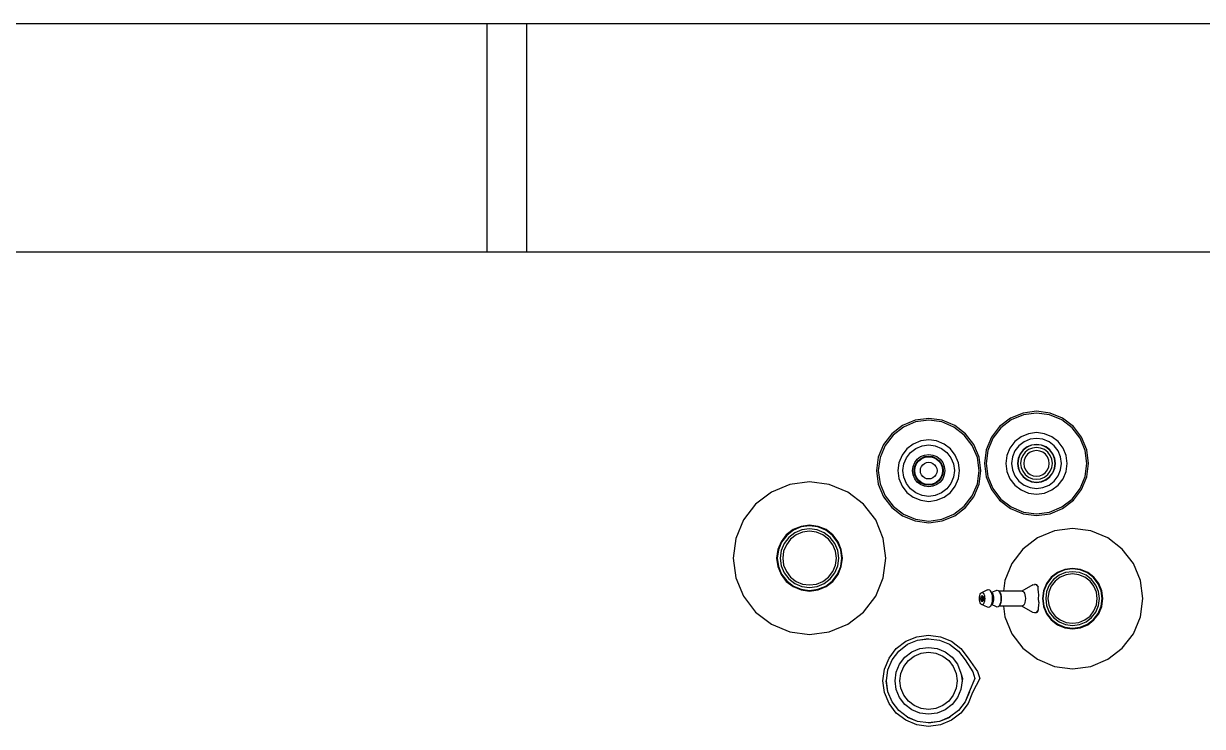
# Model space of a CAD drawing. Header units: metres. Extents: x 2.3 to 15.1, y 3 to 5.1.
# Drawn here: x 5.521 to 6.294, y 3.712 to 4.173 of the extents above; entities that cross this region are included whole.
import ezdxf

# ---------------------------------------------------------------- set-up
doc = ezdxf.new("R2010")
doc.units = ezdxf.units.M
doc.layers.add('Edges', color=7, linetype='Continuous')

# ---------------------------------------------------------------- blocks, each defined once
blk = doc.blocks.new('Chemistry Lab table pl')
at = {"layer": 'Edges'}
for p, q in [((4.9239, 4.17344), (5.825, 4.17344)), ((5.825, 4.17344), (5.85081, 4.17344)), ((5.825, 4.02344), (5.825, 4.17344)), ((5.85081, 4.17344), (5.85081, 4.02344)), ((5.85081, 4.17344), (6.7519, 4.17344)), ((5.825, 4.02344), (4.9239, 4.02344)), ((5.85081, 4.02344), (5.825, 4.02344)), ((6.43554, 4.02344), (5.85081, 4.02344)), ((6.1767, 3.91775), (6.16845, 3.91433)), ((6.177, 3.91663), (6.16903, 3.91333)), ((6.18556, 3.91892), (6.1767, 3.91775)), ((6.18556, 3.91776), (6.177, 3.91663)), ((6.19442, 3.91775), (6.18556, 3.91892)), ((6.19412, 3.91663), (6.18556, 3.91776)), ((6.2021, 3.91333), (6.19412, 3.91663)), ((6.20267, 3.91433), (6.19442, 3.91775)), ((6.09768, 3.90956), (6.09059, 3.90412)), ((6.09825, 3.90856), (6.09141, 3.90331)), ((6.10593, 3.91298), (6.09768, 3.90956)), ((6.10623, 3.91187), (6.09825, 3.90856)), ((6.11479, 3.91415), (6.10593, 3.91298)), ((6.11479, 3.91299), (6.10623, 3.91187)), ((6.12365, 3.91298), (6.11479, 3.91415)), ((6.12335, 3.91187), (6.11479, 3.91299)), ((6.13132, 3.90856), (6.12335, 3.91187)), ((6.1319, 3.90956), (6.12365, 3.91298)), ((6.13817, 3.90331), (6.13132, 3.90856)), ((6.13899, 3.90412), (6.1319, 3.90956)), ((6.16136, 3.90889), (6.15592, 3.9018)), ((6.16218, 3.90808), (6.15692, 3.90123)), ((6.16845, 3.91433), (6.16136, 3.90889)), ((6.16903, 3.91333), (6.16218, 3.90808)), ((6.20894, 3.90808), (6.2021, 3.91333)), ((6.20976, 3.90889), (6.20267, 3.91433)), ((6.2142, 3.90123), (6.20894, 3.90808)), ((6.2152, 3.9018), (6.20976, 3.90889)), ((6.09059, 3.90412), (6.08515, 3.89704)), ((6.09141, 3.90331), (6.08615, 3.89646)), ((6.11479, 3.9001), (6.10957, 3.89941)), ((6.12001, 3.89941), (6.11479, 3.9001)), ((6.14342, 3.89646), (6.13817, 3.90331)), ((6.14443, 3.89704), (6.13899, 3.90412)), ((6.15592, 3.9018), (6.1525, 3.89355)), ((6.15692, 3.90123), (6.15362, 3.89325)), ((6.17548, 3.90216), (6.1713, 3.89896)), ((6.18034, 3.90418), (6.17548, 3.90216)), ((6.18132, 3.90053), (6.17736, 3.89889)), ((6.18556, 3.90486), (6.18034, 3.90418)), ((6.18556, 3.90109), (6.18132, 3.90053)), ((6.19078, 3.90418), (6.18556, 3.90486)), ((6.18981, 3.90053), (6.18556, 3.90109)), ((6.19376, 3.89889), (6.18981, 3.90053)), ((6.19565, 3.90216), (6.19078, 3.90418)), ((6.19982, 3.89896), (6.19565, 3.90216)), ((6.2175, 3.89325), (6.2142, 3.90123)), ((6.21862, 3.89355), (6.2152, 3.9018)), ((6.08515, 3.89704), (6.08173, 3.88878)), ((6.08615, 3.89646), (6.08285, 3.88848)), ((6.10053, 3.89419), (6.09732, 3.89001)), ((6.1047, 3.89739), (6.10053, 3.89419)), ((6.10286, 3.89185), (6.10636, 3.89453)), ((6.10957, 3.89941), (6.1047, 3.89739)), ((6.10636, 3.89453), (6.11042, 3.89622)), ((6.11042, 3.89622), (6.11479, 3.89679)), ((6.11479, 3.89679), (6.11915, 3.89622)), ((6.11915, 3.89622), (6.12322, 3.89453)), ((6.12487, 3.89739), (6.12001, 3.89941)), ((6.12322, 3.89453), (6.12671, 3.89185)), ((6.12905, 3.89419), (6.12487, 3.89739)), ((6.13226, 3.89001), (6.12905, 3.89419)), ((6.14673, 3.88848), (6.14342, 3.89646)), ((6.14784, 3.88878), (6.14443, 3.89704)), ((6.1525, 3.89355), (6.15134, 3.88469)), ((6.15362, 3.89325), (6.15249, 3.88469)), ((6.16809, 3.89478), (6.16608, 3.88991)), ((6.1713, 3.89896), (6.16809, 3.89478)), ((6.17136, 3.89289), (6.16972, 3.88894)), ((6.17397, 3.89629), (6.17136, 3.89289)), ((6.17736, 3.89889), (6.17397, 3.89629)), ((6.17675, 3.8935), (6.17477, 3.89092)), ((6.17688, 3.89338), (6.17493, 3.89083)), ((6.17933, 3.89548), (6.17675, 3.8935)), ((6.17942, 3.89533), (6.17688, 3.89338)), ((6.18035, 3.89372), (6.17819, 3.89207)), ((6.18234, 3.89673), (6.17933, 3.89548)), ((6.18238, 3.89655), (6.17942, 3.89533)), ((6.18286, 3.89476), (6.18035, 3.89372)), ((6.18339, 3.89281), (6.18136, 3.89197)), ((6.18556, 3.89715), (6.18234, 3.89673)), ((6.18556, 3.89697), (6.18238, 3.89655)), ((6.18556, 3.89512), (6.18286, 3.89476)), ((6.18556, 3.8931), (6.18339, 3.89281)), ((6.18879, 3.89673), (6.18556, 3.89715)), ((6.18874, 3.89655), (6.18556, 3.89697)), ((6.18826, 3.89476), (6.18556, 3.89512)), ((6.18774, 3.89281), (6.18556, 3.8931)), ((6.18976, 3.89197), (6.18774, 3.89281)), ((6.19077, 3.89372), (6.18826, 3.89476)), ((6.1917, 3.89533), (6.18874, 3.89655)), ((6.19179, 3.89548), (6.18879, 3.89673)), ((6.19293, 3.89207), (6.19077, 3.89372)), ((6.19424, 3.89338), (6.1917, 3.89533)), ((6.19437, 3.8935), (6.19179, 3.89548)), ((6.19716, 3.89629), (6.19376, 3.89889)), ((6.1962, 3.89083), (6.19424, 3.89338)), ((6.19635, 3.89092), (6.19437, 3.8935)), ((6.19976, 3.89289), (6.19716, 3.89629)), ((6.2014, 3.88894), (6.19976, 3.89289)), ((6.20303, 3.89478), (6.19982, 3.89896)), ((6.20504, 3.88991), (6.20303, 3.89478)), ((6.21863, 3.88469), (6.2175, 3.89325)), ((6.21978, 3.88469), (6.21862, 3.89355)), ((6.08173, 3.88878), (6.08056, 3.87993)), ((6.08285, 3.88848), (6.08172, 3.87993)), ((6.0953, 3.88515), (6.09462, 3.87993)), ((6.09732, 3.89001), (6.0953, 3.88515)), ((6.0985, 3.88429), (6.10018, 3.88836)), ((6.10018, 3.88836), (6.10286, 3.89185)), ((6.10453, 3.88267), (6.10559, 3.88523)), ((6.10555, 3.8824), (6.10651, 3.88471)), ((6.10559, 3.88523), (6.10728, 3.88743)), ((6.10593, 3.8823), (6.10685, 3.88451)), ((6.10651, 3.88471), (6.10803, 3.88669)), ((6.10685, 3.88451), (6.10831, 3.88641)), ((6.10728, 3.88743), (6.10948, 3.88912)), ((6.10803, 3.88669), (6.11001, 3.88821)), ((6.10831, 3.88641), (6.1102, 3.88787)), ((6.10948, 3.88912), (6.11204, 3.89018)), ((6.11001, 3.88821), (6.11231, 3.88916)), ((6.1102, 3.88787), (6.11241, 3.88878)), ((6.11092, 3.8838), (6.11205, 3.88467)), ((6.11204, 3.89018), (6.11479, 3.89054)), ((6.11205, 3.88467), (6.11337, 3.88521)), ((6.11231, 3.88916), (6.11479, 3.88949)), ((6.11241, 3.88878), (6.11479, 3.88909)), ((6.11337, 3.88521), (6.11479, 3.8854)), ((6.11479, 3.89054), (6.11754, 3.89018)), ((6.11479, 3.88949), (6.11726, 3.88916)), ((6.11479, 3.88909), (6.11716, 3.88878)), ((6.11479, 3.8854), (6.1162, 3.88521)), ((6.1162, 3.88521), (6.11752, 3.88467)), ((6.11716, 3.88878), (6.11937, 3.88787)), ((6.11726, 3.88916), (6.11957, 3.88821)), ((6.11752, 3.88467), (6.11866, 3.8838)), ((6.11754, 3.89018), (6.1201, 3.88912)), ((6.11937, 3.88787), (6.12127, 3.88641)), ((6.11957, 3.88821), (6.12155, 3.88669)), ((6.1201, 3.88912), (6.1223, 3.88743)), ((6.12127, 3.88641), (6.12273, 3.88451)), ((6.12155, 3.88669), (6.12307, 3.88471)), ((6.1223, 3.88743), (6.12398, 3.88523)), ((6.12273, 3.88451), (6.12364, 3.8823)), ((6.12307, 3.88471), (6.12402, 3.8824)), ((6.12398, 3.88523), (6.12504, 3.88267)), ((6.12671, 3.89185), (6.12939, 3.88836)), ((6.12939, 3.88836), (6.13108, 3.88429)), ((6.13427, 3.88515), (6.13226, 3.89001)), ((6.13496, 3.87993), (6.13427, 3.88515)), ((6.14785, 3.87993), (6.14673, 3.88848)), ((6.14901, 3.87993), (6.14784, 3.88878)), ((6.15134, 3.88469), (6.1525, 3.87584)), ((6.15249, 3.88469), (6.15362, 3.87613)), ((6.16608, 3.88991), (6.16539, 3.88469)), ((6.16539, 3.88469), (6.16608, 3.87947)), ((6.16972, 3.88894), (6.16916, 3.88469)), ((6.16916, 3.88469), (6.16972, 3.88045)), ((6.17353, 3.88792), (6.1731, 3.88469)), ((6.1731, 3.88469), (6.17353, 3.88147)), ((6.1737, 3.88787), (6.17328, 3.88469)), ((6.17328, 3.88469), (6.1737, 3.88152)), ((6.17477, 3.89092), (6.17353, 3.88792)), ((6.17493, 3.89083), (6.1737, 3.88787)), ((6.17549, 3.88739), (6.17514, 3.88469)), ((6.17514, 3.88469), (6.17549, 3.88199)), ((6.17653, 3.88991), (6.17549, 3.88739)), ((6.17819, 3.89207), (6.17653, 3.88991)), ((6.17744, 3.88687), (6.17716, 3.88469)), ((6.17716, 3.88469), (6.17744, 3.88252)), ((6.17828, 3.8889), (6.17744, 3.88687)), ((6.17962, 3.89064), (6.17828, 3.8889)), ((6.18136, 3.89197), (6.17962, 3.89064)), ((6.19151, 3.89064), (6.18976, 3.89197)), ((6.19284, 3.8889), (6.19151, 3.89064)), ((6.19368, 3.88687), (6.19284, 3.8889)), ((6.19459, 3.88991), (6.19293, 3.89207)), ((6.19397, 3.88469), (6.19368, 3.88687)), ((6.19368, 3.88252), (6.19397, 3.88469)), ((6.19563, 3.88739), (6.19459, 3.88991)), ((6.19599, 3.88469), (6.19563, 3.88739)), ((6.19563, 3.88199), (6.19599, 3.88469)), ((6.19742, 3.88787), (6.1962, 3.89083)), ((6.1976, 3.88792), (6.19635, 3.89092)), ((6.19784, 3.88469), (6.19742, 3.88787)), ((6.19742, 3.88152), (6.19784, 3.88469)), ((6.19802, 3.88469), (6.1976, 3.88792)), ((6.1976, 3.88147), (6.19802, 3.88469)), ((6.20196, 3.88469), (6.2014, 3.88894)), ((6.2014, 3.88045), (6.20196, 3.88469)), ((6.20573, 3.88469), (6.20504, 3.88991)), ((6.20504, 3.87947), (6.20573, 3.88469)), ((6.2175, 3.87613), (6.21863, 3.88469)), ((6.21862, 3.87584), (6.21978, 3.88469)), ((6.08056, 3.87993), (6.08173, 3.87107)), ((6.08172, 3.87993), (6.08285, 3.87137)), ((6.09462, 3.87993), (6.0953, 3.87471)), ((6.09792, 3.87993), (6.0985, 3.88429)), ((6.0985, 3.87556), (6.09792, 3.87993)), ((6.10417, 3.87993), (6.10453, 3.88267)), ((6.10453, 3.87718), (6.10417, 3.87993)), ((6.10559, 3.87462), (6.10453, 3.87718)), ((6.10523, 3.87993), (6.10555, 3.8824)), ((6.10555, 3.87745), (6.10523, 3.87993)), ((6.10651, 3.87514), (6.10555, 3.87745)), ((6.10562, 3.87993), (6.10593, 3.8823)), ((6.10593, 3.87755), (6.10562, 3.87993)), ((6.10685, 3.87534), (6.10593, 3.87755)), ((6.10931, 3.87993), (6.1095, 3.88134)), ((6.1095, 3.87851), (6.10931, 3.87993)), ((6.1095, 3.88134), (6.11005, 3.88266)), ((6.11005, 3.87719), (6.1095, 3.87851)), ((6.11005, 3.88266), (6.11092, 3.8838)), ((6.11092, 3.87606), (6.11005, 3.87719)), ((6.11866, 3.8838), (6.11953, 3.88266)), ((6.11953, 3.87719), (6.11866, 3.87606)), ((6.11953, 3.88266), (6.12007, 3.88134)), ((6.12007, 3.87851), (6.11953, 3.87719)), ((6.12007, 3.88134), (6.12026, 3.87993)), ((6.12026, 3.87993), (6.12007, 3.87851)), ((6.12364, 3.87755), (6.12273, 3.87534)), ((6.12402, 3.87745), (6.12307, 3.87514)), ((6.12364, 3.8823), (6.12396, 3.87993)), ((6.12396, 3.87993), (6.12364, 3.87755)), ((6.12504, 3.87718), (6.12398, 3.87462)), ((6.12402, 3.8824), (6.12435, 3.87993)), ((6.12435, 3.87993), (6.12402, 3.87745)), ((6.12504, 3.88267), (6.12541, 3.87993)), ((6.12541, 3.87993), (6.12504, 3.87718)), ((6.13108, 3.88429), (6.13165, 3.87993)), ((6.13165, 3.87993), (6.13108, 3.87556)), ((6.13427, 3.87471), (6.13496, 3.87993)), ((6.14673, 3.87137), (6.14785, 3.87993)), ((6.14784, 3.87107), (6.14901, 3.87993)), ((6.16608, 3.87947), (6.16809, 3.87461)), ((6.16972, 3.88045), (6.17136, 3.87649)), ((6.17353, 3.88147), (6.17477, 3.87846)), ((6.1737, 3.88152), (6.17493, 3.87855)), ((6.17477, 3.87846), (6.17675, 3.87588)), ((6.17493, 3.87855), (6.17688, 3.87601)), ((6.17549, 3.88199), (6.17653, 3.87948)), ((6.17653, 3.87948), (6.17819, 3.87732)), ((6.17744, 3.88252), (6.17828, 3.88049)), ((6.17819, 3.87732), (6.18035, 3.87566)), ((6.17828, 3.88049), (6.17962, 3.87875)), ((6.17962, 3.87875), (6.18136, 3.87741)), ((6.18136, 3.87741), (6.18339, 3.87657)), ((6.18774, 3.87657), (6.18976, 3.87741)), ((6.18976, 3.87741), (6.19151, 3.87875)), ((6.19077, 3.87566), (6.19293, 3.87732)), ((6.19151, 3.87875), (6.19284, 3.88049)), ((6.19284, 3.88049), (6.19368, 3.88252)), ((6.19293, 3.87732), (6.19459, 3.87948)), ((6.19424, 3.87601), (6.1962, 3.87855)), ((6.19437, 3.87588), (6.19635, 3.87846)), ((6.19459, 3.87948), (6.19563, 3.88199)), ((6.1962, 3.87855), (6.19742, 3.88152)), ((6.19635, 3.87846), (6.1976, 3.88147)), ((6.19976, 3.87649), (6.2014, 3.88045)), ((6.20303, 3.87461), (6.20504, 3.87947)), ((6.02362, 3.87091), (6.01153, 3.8659)), ((6.03659, 3.87262), (6.02362, 3.87091)), ((6.04957, 3.87091), (6.03659, 3.87262)), ((6.06166, 3.8659), (6.04957, 3.87091)), ((6.08173, 3.87107), (6.08515, 3.86281)), ((6.08285, 3.87137), (6.08615, 3.86339)), ((6.0953, 3.87471), (6.09732, 3.86984)), ((6.09732, 3.86984), (6.10053, 3.86566)), ((6.10018, 3.87149), (6.0985, 3.87556)), ((6.10286, 3.868), (6.10018, 3.87149)), ((6.10728, 3.87242), (6.10559, 3.87462)), ((6.10803, 3.87316), (6.10651, 3.87514)), ((6.10831, 3.87344), (6.10685, 3.87534)), ((6.10948, 3.87073), (6.10728, 3.87242)), ((6.10954, 3.87084), (6.10737, 3.87251)), ((6.11001, 3.87165), (6.10803, 3.87316)), ((6.1102, 3.87199), (6.10831, 3.87344)), ((6.11204, 3.86967), (6.10948, 3.87073)), ((6.11231, 3.87069), (6.11001, 3.87165)), ((6.11241, 3.87107), (6.1102, 3.87199)), ((6.11205, 3.87519), (6.11092, 3.87606)), ((6.11479, 3.86931), (6.11204, 3.86967)), ((6.11337, 3.87464), (6.11205, 3.87519)), ((6.11479, 3.87036), (6.11231, 3.87069)), ((6.11479, 3.87076), (6.11241, 3.87107)), ((6.11479, 3.87445), (6.11337, 3.87464)), ((6.1162, 3.87464), (6.11479, 3.87445)), ((6.11716, 3.87107), (6.11479, 3.87076)), ((6.11726, 3.87069), (6.11479, 3.87036)), ((6.11754, 3.86967), (6.11479, 3.86931)), ((6.11752, 3.87519), (6.1162, 3.87464)), ((6.11937, 3.87199), (6.11716, 3.87107)), ((6.11957, 3.87165), (6.11726, 3.87069)), ((6.11866, 3.87606), (6.11752, 3.87519)), ((6.1201, 3.87073), (6.11754, 3.86967)), ((6.12127, 3.87344), (6.11937, 3.87199)), ((6.12155, 3.87316), (6.11957, 3.87165)), ((6.1223, 3.87242), (6.1201, 3.87073)), ((6.12273, 3.87534), (6.12127, 3.87344)), ((6.12307, 3.87514), (6.12155, 3.87316)), ((6.12398, 3.87462), (6.1223, 3.87242)), ((6.12939, 3.87149), (6.12671, 3.868)), ((6.12905, 3.86566), (6.13226, 3.86984)), ((6.13108, 3.87556), (6.12939, 3.87149)), ((6.13226, 3.86984), (6.13427, 3.87471)), ((6.14342, 3.86339), (6.14673, 3.87137)), ((6.14443, 3.86281), (6.14784, 3.87107)), ((6.1525, 3.87584), (6.15592, 3.86758)), ((6.15362, 3.87613), (6.15692, 3.86816)), ((6.16809, 3.87461), (6.1713, 3.87043)), ((6.1713, 3.87043), (6.17548, 3.86723)), ((6.17136, 3.87649), (6.17397, 3.8731)), ((6.17397, 3.8731), (6.17736, 3.87049)), ((6.17675, 3.87588), (6.17933, 3.8739)), ((6.17688, 3.87601), (6.17942, 3.87406)), ((6.17736, 3.87049), (6.18132, 3.86885)), ((6.17933, 3.8739), (6.18234, 3.87266)), ((6.17942, 3.87406), (6.18238, 3.87283)), ((6.18035, 3.87566), (6.18286, 3.87462)), ((6.18234, 3.87266), (6.18556, 3.87223)), ((6.18238, 3.87283), (6.18556, 3.87241)), ((6.18286, 3.87462), (6.18556, 3.87427)), ((6.18339, 3.87657), (6.18556, 3.87629)), ((6.18556, 3.87629), (6.18774, 3.87657)), ((6.18556, 3.87427), (6.18826, 3.87462)), ((6.18556, 3.87241), (6.18874, 3.87283)), ((6.18556, 3.87223), (6.18879, 3.87266)), ((6.18826, 3.87462), (6.19077, 3.87566)), ((6.18874, 3.87283), (6.1917, 3.87406)), ((6.18879, 3.87266), (6.19179, 3.8739)), ((6.18981, 3.86885), (6.19376, 3.87049)), ((6.1917, 3.87406), (6.19424, 3.87601)), ((6.19179, 3.8739), (6.19437, 3.87588)), ((6.19376, 3.87049), (6.19716, 3.8731)), ((6.19565, 3.86723), (6.19982, 3.87043)), ((6.19716, 3.8731), (6.19976, 3.87649)), ((6.19982, 3.87043), (6.20303, 3.87461)), ((6.2142, 3.86816), (6.2175, 3.87613)), ((6.2152, 3.86758), (6.21862, 3.87584)), ((6.01153, 3.8659), (6.00114, 3.85794)), ((6.07204, 3.85794), (6.06166, 3.8659)), ((6.08515, 3.86281), (6.09059, 3.85573)), ((6.08615, 3.86339), (6.09141, 3.85654)), ((6.10053, 3.86566), (6.1047, 3.86246)), ((6.10636, 3.86532), (6.10286, 3.868)), ((6.1047, 3.86246), (6.10957, 3.86044)), ((6.11042, 3.86364), (6.10636, 3.86532)), ((6.11479, 3.86306), (6.11042, 3.86364)), ((6.11915, 3.86364), (6.11479, 3.86306)), ((6.12322, 3.86532), (6.11915, 3.86364)), ((6.12001, 3.86044), (6.12487, 3.86246)), ((6.12671, 3.868), (6.12322, 3.86532)), ((6.12487, 3.86246), (6.12905, 3.86566)), ((6.13817, 3.85654), (6.14342, 3.86339)), ((6.13899, 3.85573), (6.14443, 3.86281)), ((6.15592, 3.86758), (6.16136, 3.86049)), ((6.15692, 3.86816), (6.16218, 3.86131)), ((6.16218, 3.86131), (6.16903, 3.85606)), ((6.17548, 3.86723), (6.18034, 3.86521)), ((6.18034, 3.86521), (6.18556, 3.86452)), ((6.18132, 3.86885), (6.18556, 3.8683)), ((6.18556, 3.8683), (6.18981, 3.86885)), ((6.18556, 3.86452), (6.19078, 3.86521)), ((6.19078, 3.86521), (6.19565, 3.86723)), ((6.2021, 3.85606), (6.20894, 3.86131)), ((6.20894, 3.86131), (6.2142, 3.86816)), ((6.20976, 3.86049), (6.2152, 3.86758)), ((6.00114, 3.85794), (5.99318, 3.84755)), ((6.08001, 3.84755), (6.07204, 3.85794)), ((6.09059, 3.85573), (6.09768, 3.85029)), ((6.09141, 3.85654), (6.09825, 3.85129)), ((6.10957, 3.86044), (6.11479, 3.85976)), ((6.11479, 3.85976), (6.12001, 3.86044)), ((6.13132, 3.85129), (6.13817, 3.85654)), ((6.1319, 3.85029), (6.13899, 3.85573)), ((6.16136, 3.86049), (6.16845, 3.85506)), ((6.16845, 3.85506), (6.1767, 3.85164)), ((6.16903, 3.85606), (6.177, 3.85275)), ((6.19412, 3.85275), (6.2021, 3.85606)), ((6.19442, 3.85164), (6.20267, 3.85506)), ((6.20267, 3.85506), (6.20976, 3.86049)), ((5.99318, 3.84755), (5.98817, 3.83546)), ((6.08501, 3.83546), (6.08001, 3.84755)), ((6.09768, 3.85029), (6.10593, 3.84687)), ((6.09825, 3.85129), (6.10623, 3.84799)), ((6.10593, 3.84687), (6.11479, 3.8457)), ((6.10623, 3.84799), (6.11479, 3.84686)), ((6.11479, 3.84686), (6.12335, 3.84799)), ((6.11479, 3.8457), (6.12365, 3.84687)), ((6.12335, 3.84799), (6.13132, 3.85129)), ((6.12365, 3.84687), (6.1319, 3.85029)), ((6.1767, 3.85164), (6.18556, 3.85047)), ((6.177, 3.85275), (6.18556, 3.85163)), ((6.18556, 3.85163), (6.19412, 3.85275)), ((6.18556, 3.85047), (6.19442, 3.85164)), ((6.02579, 3.84119), (6.02132, 3.83776)), ((6.02601, 3.84082), (6.02163, 3.83745)), ((6.02697, 3.83915), (6.02299, 3.83609)), ((6.031, 3.84335), (6.02579, 3.84119)), ((6.03111, 3.84293), (6.02601, 3.84082)), ((6.03161, 3.84107), (6.02697, 3.83915)), ((6.03204, 3.83949), (6.02779, 3.83773)), ((6.03659, 3.84409), (6.031, 3.84335)), ((6.03659, 3.84365), (6.03111, 3.84293)), ((6.03659, 3.84172), (6.03161, 3.84107)), ((6.03659, 3.84009), (6.03204, 3.83949)), ((6.04218, 3.84335), (6.03659, 3.84409)), ((6.04207, 3.84293), (6.03659, 3.84365)), ((6.04157, 3.84107), (6.03659, 3.84172)), ((6.04115, 3.83949), (6.03659, 3.84009)), ((6.04539, 3.83773), (6.04115, 3.83949)), ((6.04621, 3.83915), (6.04157, 3.84107)), ((6.04717, 3.84082), (6.04207, 3.84293)), ((6.04739, 3.84119), (6.04218, 3.84335)), ((6.05019, 3.83609), (6.04621, 3.83915)), ((6.05156, 3.83745), (6.04717, 3.84082)), ((6.05186, 3.83776), (6.04739, 3.84119)), ((6.19733, 3.84039), (6.18623, 3.8358)), ((6.20925, 3.84196), (6.19733, 3.84039)), ((6.22116, 3.84039), (6.20925, 3.84196)), ((6.23227, 3.8358), (6.22116, 3.84039)), ((5.98817, 3.83546), (5.98646, 3.82249)), ((6.01789, 3.83329), (6.01573, 3.82808)), ((6.01826, 3.83307), (6.01615, 3.82797)), ((6.02132, 3.83776), (6.01789, 3.83329)), ((6.01993, 3.8321), (6.01801, 3.82747)), ((6.02163, 3.83745), (6.01826, 3.83307)), ((6.02135, 3.83129), (6.01959, 3.82704)), ((6.02299, 3.83609), (6.01993, 3.8321)), ((6.02415, 3.83493), (6.02135, 3.83129)), ((6.02779, 3.83773), (6.02415, 3.83493)), ((6.04904, 3.83493), (6.04539, 3.83773)), ((6.05183, 3.83129), (6.04904, 3.83493)), ((6.05325, 3.8321), (6.05019, 3.83609)), ((6.05492, 3.83307), (6.05156, 3.83745)), ((6.05359, 3.82704), (6.05183, 3.83129)), ((6.0553, 3.83329), (6.05186, 3.83776)), ((6.05517, 3.82747), (6.05325, 3.8321)), ((6.05703, 3.82797), (6.05492, 3.83307)), ((6.05745, 3.82808), (6.0553, 3.83329)), ((6.08672, 3.82249), (6.08501, 3.83546)), ((6.18623, 3.8358), (6.17669, 3.82848)), ((6.2418, 3.82848), (6.23227, 3.8358)), ((5.98646, 3.82249), (5.98817, 3.80951)), ((6.01573, 3.82808), (6.01499, 3.82249)), ((6.01499, 3.82249), (6.01573, 3.8169)), ((6.01615, 3.82797), (6.01543, 3.82249)), ((6.01543, 3.82249), (6.01615, 3.81701)), ((6.01801, 3.82747), (6.01736, 3.82249)), ((6.01736, 3.82249), (6.01801, 3.81751)), ((6.01959, 3.82704), (6.01899, 3.82249)), ((6.01899, 3.82249), (6.01959, 3.81793)), ((6.05419, 3.82249), (6.05359, 3.82704)), ((6.05359, 3.81793), (6.05419, 3.82249)), ((6.05583, 3.82249), (6.05517, 3.82747)), ((6.05517, 3.81751), (6.05583, 3.82249)), ((6.05776, 3.82249), (6.05703, 3.82797)), ((6.05703, 3.81701), (6.05776, 3.82249)), ((6.05819, 3.82249), (6.05745, 3.82808)), ((6.05745, 3.8169), (6.05819, 3.82249)), ((6.08501, 3.80951), (6.08672, 3.82249)), ((6.17669, 3.82848), (6.16937, 3.81894)), ((6.24912, 3.81894), (6.2418, 3.82848)), ((6.01573, 3.8169), (6.01789, 3.81169)), ((6.01615, 3.81701), (6.01826, 3.81191)), ((6.01801, 3.81751), (6.01993, 3.81287)), ((6.01959, 3.81793), (6.02135, 3.81369)), ((6.05183, 3.81369), (6.05359, 3.81793)), ((6.05325, 3.81287), (6.05517, 3.81751)), ((6.05492, 3.81191), (6.05703, 3.81701)), ((6.0553, 3.81169), (6.05745, 3.8169)), ((6.16937, 3.81894), (6.16477, 3.80784)), ((6.20411, 3.81508), (6.19933, 3.8131)), ((6.20422, 3.8147), (6.19953, 3.81276)), ((6.20925, 3.81576), (6.20411, 3.81508)), ((6.20925, 3.81536), (6.20422, 3.8147)), ((6.21438, 3.81508), (6.20925, 3.81576)), ((6.21428, 3.8147), (6.20925, 3.81536)), ((6.21897, 3.81276), (6.21428, 3.8147)), ((6.21916, 3.8131), (6.21438, 3.81508)), ((6.25372, 3.80784), (6.24912, 3.81894)), ((5.98817, 3.80951), (5.99318, 3.79742)), ((6.01789, 3.81169), (6.02132, 3.80722)), ((6.01826, 3.81191), (6.02163, 3.80752)), ((6.01993, 3.81287), (6.02299, 3.80889)), ((6.02132, 3.80722), (6.02579, 3.80378)), ((6.02135, 3.81369), (6.02415, 3.81004)), ((6.02163, 3.80752), (6.02601, 3.80416)), ((6.02299, 3.80889), (6.02697, 3.80583)), ((6.02415, 3.81004), (6.02779, 3.80725)), ((6.02779, 3.80725), (6.03204, 3.80549)), ((6.04115, 3.80549), (6.04539, 3.80725)), ((6.04539, 3.80725), (6.04904, 3.81004)), ((6.04621, 3.80583), (6.05019, 3.80889)), ((6.04717, 3.80416), (6.05156, 3.80752)), ((6.04739, 3.80378), (6.05186, 3.80722)), ((6.04904, 3.81004), (6.05183, 3.81369)), ((6.05019, 3.80889), (6.05325, 3.81287)), ((6.05156, 3.80752), (6.05492, 3.81191)), ((6.05186, 3.80722), (6.0553, 3.81169)), ((6.08001, 3.79742), (6.08501, 3.80951)), ((6.16477, 3.80784), (6.16386, 3.80087)), ((6.19522, 3.80995), (6.19207, 3.80584)), ((6.1955, 3.80967), (6.19241, 3.80564)), ((6.19676, 3.80841), (6.19395, 3.80476)), ((6.19933, 3.8131), (6.19522, 3.80995)), ((6.19782, 3.80735), (6.19525, 3.804)), ((6.19953, 3.81276), (6.1955, 3.80967)), ((6.20041, 3.81122), (6.19676, 3.80841)), ((6.20117, 3.80992), (6.19782, 3.80735)), ((6.20467, 3.81299), (6.20041, 3.81122)), ((6.20506, 3.81153), (6.20117, 3.80992)), ((6.20925, 3.81359), (6.20467, 3.81299)), ((6.20925, 3.81209), (6.20506, 3.81153)), ((6.21382, 3.81299), (6.20925, 3.81359)), ((6.21343, 3.81153), (6.20925, 3.81209)), ((6.21733, 3.80992), (6.21343, 3.81153)), ((6.21808, 3.81122), (6.21382, 3.81299)), ((6.22068, 3.80735), (6.21733, 3.80992)), ((6.22174, 3.80841), (6.21808, 3.81122)), ((6.22299, 3.80967), (6.21897, 3.81276)), ((6.22327, 3.80995), (6.21916, 3.8131)), ((6.22324, 3.804), (6.22068, 3.80735)), ((6.22455, 3.80476), (6.22174, 3.80841)), ((6.22608, 3.80564), (6.22299, 3.80967)), ((6.22643, 3.80584), (6.22327, 3.80995)), ((6.25529, 3.79592), (6.25372, 3.80784)), ((6.02579, 3.80378), (6.031, 3.80163)), ((6.02601, 3.80416), (6.03111, 3.80204)), ((6.02697, 3.80583), (6.03161, 3.80391)), ((6.031, 3.80163), (6.03659, 3.80089)), ((6.03111, 3.80204), (6.03659, 3.80132)), ((6.03161, 3.80391), (6.03659, 3.80325)), ((6.03204, 3.80549), (6.03659, 3.80489)), ((6.03659, 3.80489), (6.04115, 3.80549)), ((6.03659, 3.80325), (6.04157, 3.80391)), ((6.03659, 3.80132), (6.04207, 3.80204)), ((6.03659, 3.80089), (6.04218, 3.80163)), ((6.04157, 3.80391), (6.04621, 3.80583)), ((6.04207, 3.80204), (6.04717, 3.80416)), ((6.04218, 3.80163), (6.04739, 3.80378)), ((6.14865, 3.79876), (6.149, 3.79939)), ((6.149, 3.79939), (6.14941, 3.79979)), ((6.15338, 3.80163), (6.14941, 3.79979)), ((6.14941, 3.79979), (6.14986, 3.79993)), ((6.14986, 3.79993), (6.1503, 3.79979)), ((6.1503, 3.79979), (6.15071, 3.79939)), ((6.15071, 3.79939), (6.15106, 3.79876)), ((6.15338, 3.80163), (6.15403, 3.80183)), ((6.15403, 3.80183), (6.15468, 3.80163)), ((6.15468, 3.80163), (6.15529, 3.80104)), ((6.15529, 3.80104), (6.15581, 3.8001)), ((6.15612, 3.79991), (6.15529, 3.80104)), ((6.15581, 3.8001), (6.15621, 3.79888)), ((6.15919, 3.80133), (6.15612, 3.79991)), ((6.15649, 3.79939), (6.15612, 3.79991)), ((6.15649, 3.79939), (6.15684, 3.79876)), ((6.15919, 3.80133), (6.15981, 3.80152)), ((6.15981, 3.80152), (6.16043, 3.80133)), ((6.16043, 3.80133), (6.1609, 3.80087)), ((6.1609, 3.80087), (6.161, 3.80077)), ((6.16386, 3.80087), (6.1609, 3.80087)), ((6.16141, 3.80021), (6.161, 3.80077)), ((6.161, 3.80077), (6.1612, 3.80041)), ((6.1612, 3.80041), (6.16141, 3.80021)), ((6.1612, 3.80041), (6.1615, 3.79988)), ((6.16141, 3.80021), (6.16169, 3.79971)), ((6.1615, 3.79988), (6.16155, 3.79971)), ((6.16155, 3.79971), (6.16169, 3.79971)), ((6.16155, 3.79971), (6.16188, 3.79872)), ((6.16169, 3.79971), (6.16185, 3.79942)), ((6.16185, 3.79942), (6.16219, 3.7984)), ((6.1759, 3.80087), (6.16386, 3.80087)), ((6.18321, 3.80496), (6.1759, 3.80087)), ((6.17614, 3.80087), (6.1759, 3.80087)), ((6.17614, 3.80087), (6.17669, 3.8007)), ((6.17669, 3.8007), (6.17719, 3.80021)), ((6.17719, 3.80021), (6.17763, 3.79942)), ((6.17763, 3.79942), (6.17797, 3.7984)), ((6.18321, 3.80496), (6.18424, 3.80528)), ((6.18479, 3.80528), (6.18424, 3.80528)), ((6.18424, 3.80528), (6.18449, 3.8052)), ((6.18479, 3.80528), (6.18449, 3.8052)), ((6.18527, 3.80496), (6.18449, 3.8052)), ((6.18551, 3.80504), (6.18479, 3.80528)), ((6.18551, 3.80504), (6.18527, 3.80496)), ((6.18527, 3.80496), (6.18623, 3.80403)), ((6.18576, 3.80496), (6.18551, 3.80504)), ((6.18645, 3.80403), (6.18576, 3.80496)), ((6.18623, 3.80403), (6.18661, 3.80334)), ((6.18627, 3.80403), (6.18646, 3.80396)), ((6.18646, 3.80396), (6.18645, 3.80403)), ((6.18661, 3.80334), (6.18646, 3.80396)), ((6.18672, 3.80243), (6.18661, 3.80334)), ((6.18668, 3.80197), (6.18672, 3.80243)), ((6.18696, 3.80044), (6.18668, 3.80197)), ((6.18705, 3.79822), (6.18696, 3.80044)), ((6.19009, 3.80106), (6.18941, 3.79592)), ((6.19047, 3.80095), (6.18981, 3.79592)), ((6.19207, 3.80584), (6.19009, 3.80106)), ((6.19241, 3.80564), (6.19047, 3.80095)), ((6.19218, 3.80049), (6.19158, 3.79592)), ((6.19395, 3.80476), (6.19218, 3.80049)), ((6.19363, 3.80011), (6.19308, 3.79592)), ((6.19525, 3.804), (6.19363, 3.80011)), ((6.22486, 3.80011), (6.22324, 3.804)), ((6.22631, 3.80049), (6.22455, 3.80476)), ((6.22541, 3.79592), (6.22486, 3.80011)), ((6.22802, 3.80095), (6.22608, 3.80564)), ((6.22691, 3.79592), (6.22631, 3.80049)), ((6.22841, 3.80106), (6.22643, 3.80584)), ((6.22868, 3.79592), (6.22802, 3.80095)), ((6.22908, 3.79592), (6.22841, 3.80106)), ((5.99318, 3.79742), (6.00114, 3.78704)), ((6.07204, 3.78704), (6.08001, 3.79742)), ((6.14815, 3.79592), (6.14821, 3.79696)), ((6.14821, 3.79489), (6.14815, 3.79592)), ((6.14821, 3.79696), (6.14838, 3.79793)), ((6.14838, 3.79392), (6.14821, 3.79489)), ((6.14838, 3.79793), (6.14865, 3.79876)), ((6.14865, 3.79309), (6.14838, 3.79392)), ((6.149, 3.79245), (6.14865, 3.79309)), ((6.14941, 3.79205), (6.149, 3.79245)), ((6.14902, 3.79592), (6.14905, 3.79643)), ((6.14905, 3.79542), (6.14902, 3.79592)), ((6.14905, 3.79643), (6.14913, 3.7969)), ((6.14913, 3.79494), (6.14905, 3.79542)), ((6.14913, 3.7969), (6.14927, 3.79731)), ((6.14927, 3.79454), (6.14913, 3.79494)), ((6.14927, 3.79731), (6.14944, 3.79762)), ((6.14944, 3.79423), (6.14927, 3.79454)), ((6.14986, 3.79191), (6.14941, 3.79205)), ((6.15338, 3.79021), (6.14941, 3.79205)), ((6.14944, 3.79762), (6.14964, 3.79782)), ((6.14964, 3.79403), (6.14944, 3.79423)), ((6.14956, 3.79542), (6.14953, 3.79592)), ((6.14956, 3.79643), (6.14958, 3.79676)), ((6.14958, 3.79676), (6.14961, 3.7969)), ((6.14968, 3.79454), (6.14961, 3.79494)), ((6.14964, 3.79782), (6.14983, 3.79787)), ((6.14986, 3.79396), (6.14964, 3.79403)), ((6.14975, 3.79762), (6.14983, 3.79787)), ((6.14981, 3.79403), (6.14975, 3.79423)), ((6.14983, 3.79787), (6.14986, 3.79788)), ((6.14986, 3.79788), (6.15007, 3.79782)), ((6.15007, 3.79403), (6.14986, 3.79396)), ((6.1503, 3.79205), (6.14986, 3.79191)), ((6.15007, 3.79782), (6.15027, 3.79762)), ((6.15007, 3.79592), (6.1501, 3.79643)), ((6.1501, 3.79542), (6.15007, 3.79592)), ((6.15027, 3.79423), (6.15007, 3.79403)), ((6.1501, 3.79643), (6.15019, 3.7969)), ((6.15019, 3.79494), (6.1501, 3.79542)), ((6.15019, 3.7969), (6.15032, 3.79731)), ((6.15032, 3.79454), (6.15019, 3.79494)), ((6.15027, 3.79762), (6.15038, 3.79742)), ((6.15038, 3.79442), (6.15027, 3.79423)), ((6.15071, 3.79245), (6.1503, 3.79205)), ((6.15032, 3.79731), (6.15038, 3.79742)), ((6.15038, 3.79442), (6.15032, 3.79454)), ((6.15038, 3.79742), (6.15045, 3.79731)), ((6.15045, 3.79454), (6.15038, 3.79442)), ((6.15045, 3.79731), (6.15058, 3.7969)), ((6.15058, 3.79494), (6.15045, 3.79454)), ((6.15058, 3.7969), (6.15066, 3.79643)), ((6.15066, 3.79542), (6.15058, 3.79494)), ((6.15066, 3.79643), (6.15069, 3.79592)), ((6.15069, 3.79592), (6.15066, 3.79542)), ((6.15106, 3.79309), (6.15071, 3.79245)), ((6.15106, 3.79876), (6.15133, 3.79793)), ((6.15133, 3.79392), (6.15106, 3.79309)), ((6.15133, 3.79793), (6.15151, 3.79696)), ((6.15151, 3.79489), (6.15133, 3.79392)), ((6.15151, 3.79696), (6.15156, 3.79592)), ((6.15156, 3.79592), (6.15151, 3.79489)), ((6.15612, 3.79194), (6.15529, 3.7908)), ((6.15581, 3.79174), (6.15529, 3.7908)), ((6.15621, 3.79297), (6.15581, 3.79174)), ((6.15649, 3.79245), (6.15612, 3.79194)), ((6.15919, 3.79051), (6.15612, 3.79194)), ((6.15621, 3.79888), (6.15646, 3.79745)), ((6.15646, 3.79439), (6.15621, 3.79297)), ((6.15646, 3.79745), (6.15655, 3.79592)), ((6.15655, 3.79592), (6.15646, 3.79439)), ((6.15684, 3.79309), (6.15649, 3.79245)), ((6.15684, 3.79876), (6.15711, 3.79793)), ((6.15711, 3.79392), (6.15684, 3.79309)), ((6.15711, 3.79793), (6.15728, 3.79696)), ((6.15728, 3.79489), (6.15711, 3.79392)), ((6.15728, 3.79696), (6.15734, 3.79592)), ((6.15734, 3.79592), (6.15728, 3.79489)), ((6.16141, 3.79164), (6.161, 3.79107)), ((6.1615, 3.79196), (6.1612, 3.79143)), ((6.16141, 3.79164), (6.1612, 3.79143)), ((6.16169, 3.79214), (6.16141, 3.79164)), ((6.16155, 3.79214), (6.1615, 3.79196)), ((6.16188, 3.79312), (6.16155, 3.79214)), ((6.16155, 3.79214), (6.16169, 3.79214)), ((6.16185, 3.79242), (6.16169, 3.79214)), ((6.16219, 3.79345), (6.16185, 3.79242)), ((6.16188, 3.79872), (6.16211, 3.79737)), ((6.16211, 3.79447), (6.16188, 3.79312)), ((6.16211, 3.79737), (6.1622, 3.79592)), ((6.1622, 3.79592), (6.16211, 3.79447)), ((6.16219, 3.7984), (6.1624, 3.7972)), ((6.1624, 3.79464), (6.16219, 3.79345)), ((6.1624, 3.7972), (6.16247, 3.79592)), ((6.16247, 3.79592), (6.1624, 3.79464)), ((6.17719, 3.79164), (6.17669, 3.79114)), ((6.17763, 3.79242), (6.17719, 3.79164)), ((6.17797, 3.79345), (6.17763, 3.79242)), ((6.17797, 3.7984), (6.17818, 3.7972)), ((6.17818, 3.79464), (6.17797, 3.79345)), ((6.17818, 3.7972), (6.17825, 3.79592)), ((6.17825, 3.79592), (6.17818, 3.79464)), ((6.18687, 3.79592), (6.18705, 3.79822)), ((6.18705, 3.79362), (6.18687, 3.79592)), ((6.18705, 3.79362), (6.18696, 3.79141)), ((6.18941, 3.79592), (6.19009, 3.79079)), ((6.18981, 3.79592), (6.19047, 3.79089)), ((6.19158, 3.79592), (6.19218, 3.79135)), ((6.19308, 3.79592), (6.19363, 3.79174)), ((6.19363, 3.79174), (6.19525, 3.78784)), ((6.22324, 3.78784), (6.22486, 3.79174)), ((6.22486, 3.79174), (6.22541, 3.79592)), ((6.22631, 3.79135), (6.22691, 3.79592)), ((6.22802, 3.79089), (6.22868, 3.79592)), ((6.22841, 3.79079), (6.22908, 3.79592)), ((6.25372, 3.78401), (6.25529, 3.79592)), ((6.00114, 3.78704), (6.01153, 3.77907)), ((6.06166, 3.77907), (6.07204, 3.78704)), ((6.15403, 3.79001), (6.15338, 3.79021)), ((6.15468, 3.79021), (6.15403, 3.79001)), ((6.15529, 3.7908), (6.15468, 3.79021)), ((6.15919, 3.79051), (6.15902, 3.79068)), ((6.15981, 3.79032), (6.15919, 3.79051)), ((6.16043, 3.79051), (6.15981, 3.79032)), ((6.1609, 3.79097), (6.16043, 3.79051)), ((6.161, 3.79107), (6.1609, 3.79097)), ((6.16386, 3.79097), (6.1609, 3.79097)), ((6.1612, 3.79143), (6.161, 3.79107)), ((6.16386, 3.79097), (6.16477, 3.78401)), ((6.1759, 3.79097), (6.16386, 3.79097)), ((6.16477, 3.78401), (6.16937, 3.7729)), ((6.18321, 3.78688), (6.1759, 3.79097)), ((6.17614, 3.79097), (6.1759, 3.79097)), ((6.17669, 3.79114), (6.17614, 3.79097)), ((6.18424, 3.78656), (6.18321, 3.78688)), ((6.18449, 3.78664), (6.18424, 3.78656)), ((6.18479, 3.78656), (6.18424, 3.78656)), ((6.18527, 3.78688), (6.18449, 3.78664)), ((6.18479, 3.78656), (6.18449, 3.78664)), ((6.18551, 3.7868), (6.18479, 3.78656)), ((6.18623, 3.78782), (6.18527, 3.78688)), ((6.18527, 3.78688), (6.18551, 3.7868)), ((6.18576, 3.78688), (6.18551, 3.7868)), ((6.18645, 3.78782), (6.18576, 3.78688)), ((6.18661, 3.78851), (6.18623, 3.78782)), ((6.18646, 3.78788), (6.18627, 3.78782)), ((6.18646, 3.78788), (6.18645, 3.78782)), ((6.18661, 3.78851), (6.18646, 3.78788)), ((6.18672, 3.78942), (6.18661, 3.78851)), ((6.18696, 3.79141), (6.18668, 3.78988)), ((6.18668, 3.78988), (6.18672, 3.78942)), ((6.19009, 3.79079), (6.19207, 3.786)), ((6.19047, 3.79089), (6.19241, 3.7862)), ((6.19207, 3.786), (6.19522, 3.7819)), ((6.19218, 3.79135), (6.19395, 3.78709)), ((6.19241, 3.7862), (6.1955, 3.78218)), ((6.19395, 3.78709), (6.19676, 3.78343)), ((6.19525, 3.78784), (6.19782, 3.78449)), ((6.19782, 3.78449), (6.20117, 3.78193)), ((6.21733, 3.78193), (6.22068, 3.78449)), ((6.22068, 3.78449), (6.22324, 3.78784)), ((6.22174, 3.78343), (6.22455, 3.78709)), ((6.22299, 3.78218), (6.22608, 3.7862)), ((6.22327, 3.7819), (6.22643, 3.786)), ((6.22455, 3.78709), (6.22631, 3.79135)), ((6.22608, 3.7862), (6.22802, 3.79089)), ((6.22643, 3.786), (6.22841, 3.79079)), ((6.24912, 3.7729), (6.25372, 3.78401)), ((6.01153, 3.77907), (6.02362, 3.77406)), ((6.04957, 3.77406), (6.06166, 3.77907)), ((6.19522, 3.7819), (6.19933, 3.77874)), ((6.1955, 3.78218), (6.19953, 3.77909)), ((6.19676, 3.78343), (6.20041, 3.78062)), ((6.19933, 3.77874), (6.20411, 3.77676)), ((6.19953, 3.77909), (6.20422, 3.77715)), ((6.20041, 3.78062), (6.20467, 3.77886)), ((6.20117, 3.78193), (6.20506, 3.78031)), ((6.20411, 3.77676), (6.20925, 3.77609)), ((6.20422, 3.77715), (6.20925, 3.77648)), ((6.20467, 3.77886), (6.20925, 3.77826)), ((6.20506, 3.78031), (6.20925, 3.77976)), ((6.20925, 3.77976), (6.21343, 3.78031)), ((6.20925, 3.77826), (6.21382, 3.77886)), ((6.20925, 3.77648), (6.21428, 3.77715)), ((6.20925, 3.77609), (6.21438, 3.77676)), ((6.21343, 3.78031), (6.21733, 3.78193)), ((6.21382, 3.77886), (6.21808, 3.78062)), ((6.21428, 3.77715), (6.21897, 3.77909)), ((6.21438, 3.77676), (6.21916, 3.77874)), ((6.21808, 3.78062), (6.22174, 3.78343)), ((6.21897, 3.77909), (6.22299, 3.78218)), ((6.21916, 3.77874), (6.22327, 3.7819)), ((6.02362, 3.77406), (6.03659, 3.77236)), ((6.03659, 3.77236), (6.04957, 3.77406)), ((6.09973, 3.76788), (6.10695, 3.77087)), ((6.10083, 3.76596), (6.10752, 3.76873)), ((6.10086, 3.76591), (6.10754, 3.76867)), ((6.10695, 3.77087), (6.1147, 3.77189)), ((6.10752, 3.76873), (6.1147, 3.76968)), ((6.10754, 3.76867), (6.1147, 3.76961)), ((6.1147, 3.77189), (6.12245, 3.77087)), ((6.1147, 3.76961), (6.12186, 3.76867)), ((6.12186, 3.76867), (6.12853, 3.76591)), ((6.12245, 3.77087), (6.12967, 3.76788)), ((6.16937, 3.7729), (6.17669, 3.76337)), ((6.2418, 3.76337), (6.24912, 3.7729)), ((6.08876, 3.75692), (6.09352, 3.76312)), ((6.09074, 3.75578), (6.09513, 3.76151)), ((6.09352, 3.76312), (6.09973, 3.76788)), ((6.09513, 3.76151), (6.10086, 3.76591)), ((6.09916, 3.75748), (6.10371, 3.76097)), ((6.10371, 3.76097), (6.10901, 3.76317)), ((6.10901, 3.76317), (6.1147, 3.76392)), ((6.10984, 3.76006), (6.1147, 3.7607)), ((6.1147, 3.76392), (6.12038, 3.76317)), ((6.1147, 3.7607), (6.11955, 3.76006)), ((6.12038, 3.76317), (6.12568, 3.76097)), ((6.12568, 3.76097), (6.13023, 3.75748)), ((6.12853, 3.76591), (6.13426, 3.76151)), ((6.12967, 3.76788), (6.13587, 3.76312)), ((6.13426, 3.76151), (6.13866, 3.75578)), ((6.13587, 3.76312), (6.14063, 3.75692)), ((6.17669, 3.76337), (6.18623, 3.75605)), ((6.23227, 3.75605), (6.2418, 3.76337)), ((6.08577, 3.74969), (6.08876, 3.75692)), ((6.08797, 3.74911), (6.09074, 3.75578)), ((6.09347, 3.74763), (6.09567, 3.75293)), ((6.09567, 3.75293), (6.09916, 3.75748)), ((6.09845, 3.75132), (6.10143, 3.75521)), ((6.10143, 3.75521), (6.10532, 3.75819)), ((6.10532, 3.75819), (6.10984, 3.76006)), ((6.11955, 3.76006), (6.12408, 3.75819)), ((6.12408, 3.75819), (6.12796, 3.75521)), ((6.12796, 3.75521), (6.13094, 3.75132)), ((6.13023, 3.75748), (6.13373, 3.75293)), ((6.13373, 3.75293), (6.13592, 3.74689)), ((6.13866, 3.75578), (6.14373, 3.74776)), ((6.13871, 3.75581), (6.14382, 3.74777)), ((6.14063, 3.75692), (6.14685, 3.74811)), ((6.18623, 3.75605), (6.19733, 3.75145)), ((6.22116, 3.75145), (6.23227, 3.75605)), ((6.08475, 3.74194), (6.08577, 3.74969)), ((6.08703, 3.74194), (6.08797, 3.74911)), ((6.09272, 3.74194), (6.09347, 3.74763)), ((6.09594, 3.74194), (6.09658, 3.7468)), ((6.09658, 3.7468), (6.09845, 3.75132)), ((6.13094, 3.75132), (6.13281, 3.7468)), ((6.13281, 3.7468), (6.13345, 3.74194)), ((6.13592, 3.74689), (6.13609, 3.74636)), ((6.13609, 3.74636), (6.13667, 3.74194)), ((6.13609, 3.74636), (6.13698, 3.74353)), ((6.14373, 3.74776), (6.14507, 3.74353)), ((6.14685, 3.74811), (6.1483, 3.74353)), ((6.19733, 3.75145), (6.20925, 3.74988)), ((6.20925, 3.74988), (6.22116, 3.75145)), ((6.08577, 3.73419), (6.08475, 3.74194)), ((6.08791, 3.73477), (6.08696, 3.74194)), ((6.08797, 3.73478), (6.08703, 3.74194)), ((6.09347, 3.73626), (6.09272, 3.74194)), ((6.09658, 3.73709), (6.09594, 3.74194)), ((6.13345, 3.74194), (6.13281, 3.73709)), ((6.13698, 3.74353), (6.13592, 3.73626)), ((6.13667, 3.74194), (6.13592, 3.73626)), ((6.14507, 3.74353), (6.14142, 3.73478)), ((6.1483, 3.74353), (6.14362, 3.73419)), ((6.08876, 3.72697), (6.08577, 3.73419)), ((6.09074, 3.72811), (6.08797, 3.73478)), ((6.09567, 3.73096), (6.09347, 3.73626)), ((6.09916, 3.72641), (6.09567, 3.73096)), ((6.09845, 3.73257), (6.09658, 3.73709)), ((6.10143, 3.72868), (6.09845, 3.73257)), ((6.13094, 3.73257), (6.12796, 3.72868)), ((6.13373, 3.73096), (6.13023, 3.72641)), ((6.13281, 3.73709), (6.13094, 3.73257)), ((6.13592, 3.73626), (6.13373, 3.73096)), ((6.14142, 3.73478), (6.13866, 3.72811)), ((6.14149, 3.73477), (6.13871, 3.72808)), ((6.14362, 3.73419), (6.14063, 3.72697)), ((6.09352, 3.72077), (6.08876, 3.72697)), ((6.09513, 3.72238), (6.09074, 3.72811)), ((6.10086, 3.71798), (6.09513, 3.72238)), ((6.10371, 3.72292), (6.09916, 3.72641)), ((6.10532, 3.7257), (6.10143, 3.72868)), ((6.10901, 3.72072), (6.10371, 3.72292)), ((6.10984, 3.72383), (6.10532, 3.7257)), ((6.1147, 3.72319), (6.10984, 3.72383)), ((6.11955, 3.72383), (6.1147, 3.72319)), ((6.12408, 3.7257), (6.11955, 3.72383)), ((6.12568, 3.72292), (6.12038, 3.72072)), ((6.12796, 3.72868), (6.12408, 3.7257)), ((6.13023, 3.72641), (6.12568, 3.72292)), ((6.13426, 3.72238), (6.12853, 3.71798)), ((6.13866, 3.72811), (6.13426, 3.72238)), ((6.14063, 3.72697), (6.13587, 3.72077)), ((6.09973, 3.71601), (6.09352, 3.72077)), ((6.10695, 3.71302), (6.09973, 3.71601)), ((6.10752, 3.71516), (6.10083, 3.71793)), ((6.10754, 3.71522), (6.10086, 3.71798)), ((6.1147, 3.71428), (6.10754, 3.71522)), ((6.1147, 3.71997), (6.10901, 3.72072)), ((6.12038, 3.72072), (6.1147, 3.71997)), ((6.12186, 3.71522), (6.1147, 3.71428)), ((6.12187, 3.71516), (6.1147, 3.71421)), ((6.12853, 3.71798), (6.12186, 3.71522)), ((6.12856, 3.71793), (6.12187, 3.71516)), ((6.12967, 3.71601), (6.12245, 3.71302)), ((6.13587, 3.72077), (6.12967, 3.71601)), ((6.1147, 3.712), (6.10695, 3.71302)), ((6.12245, 3.71302), (6.1147, 3.712))]:
    blk.add_line(p, q, dxfattribs=at)

msp = doc.modelspace()

# ---------------------------------------------------------------- block references
msp.add_blockref('Chemistry Lab table pl', (0, 0))

doc.saveas('drawing.dxf')
